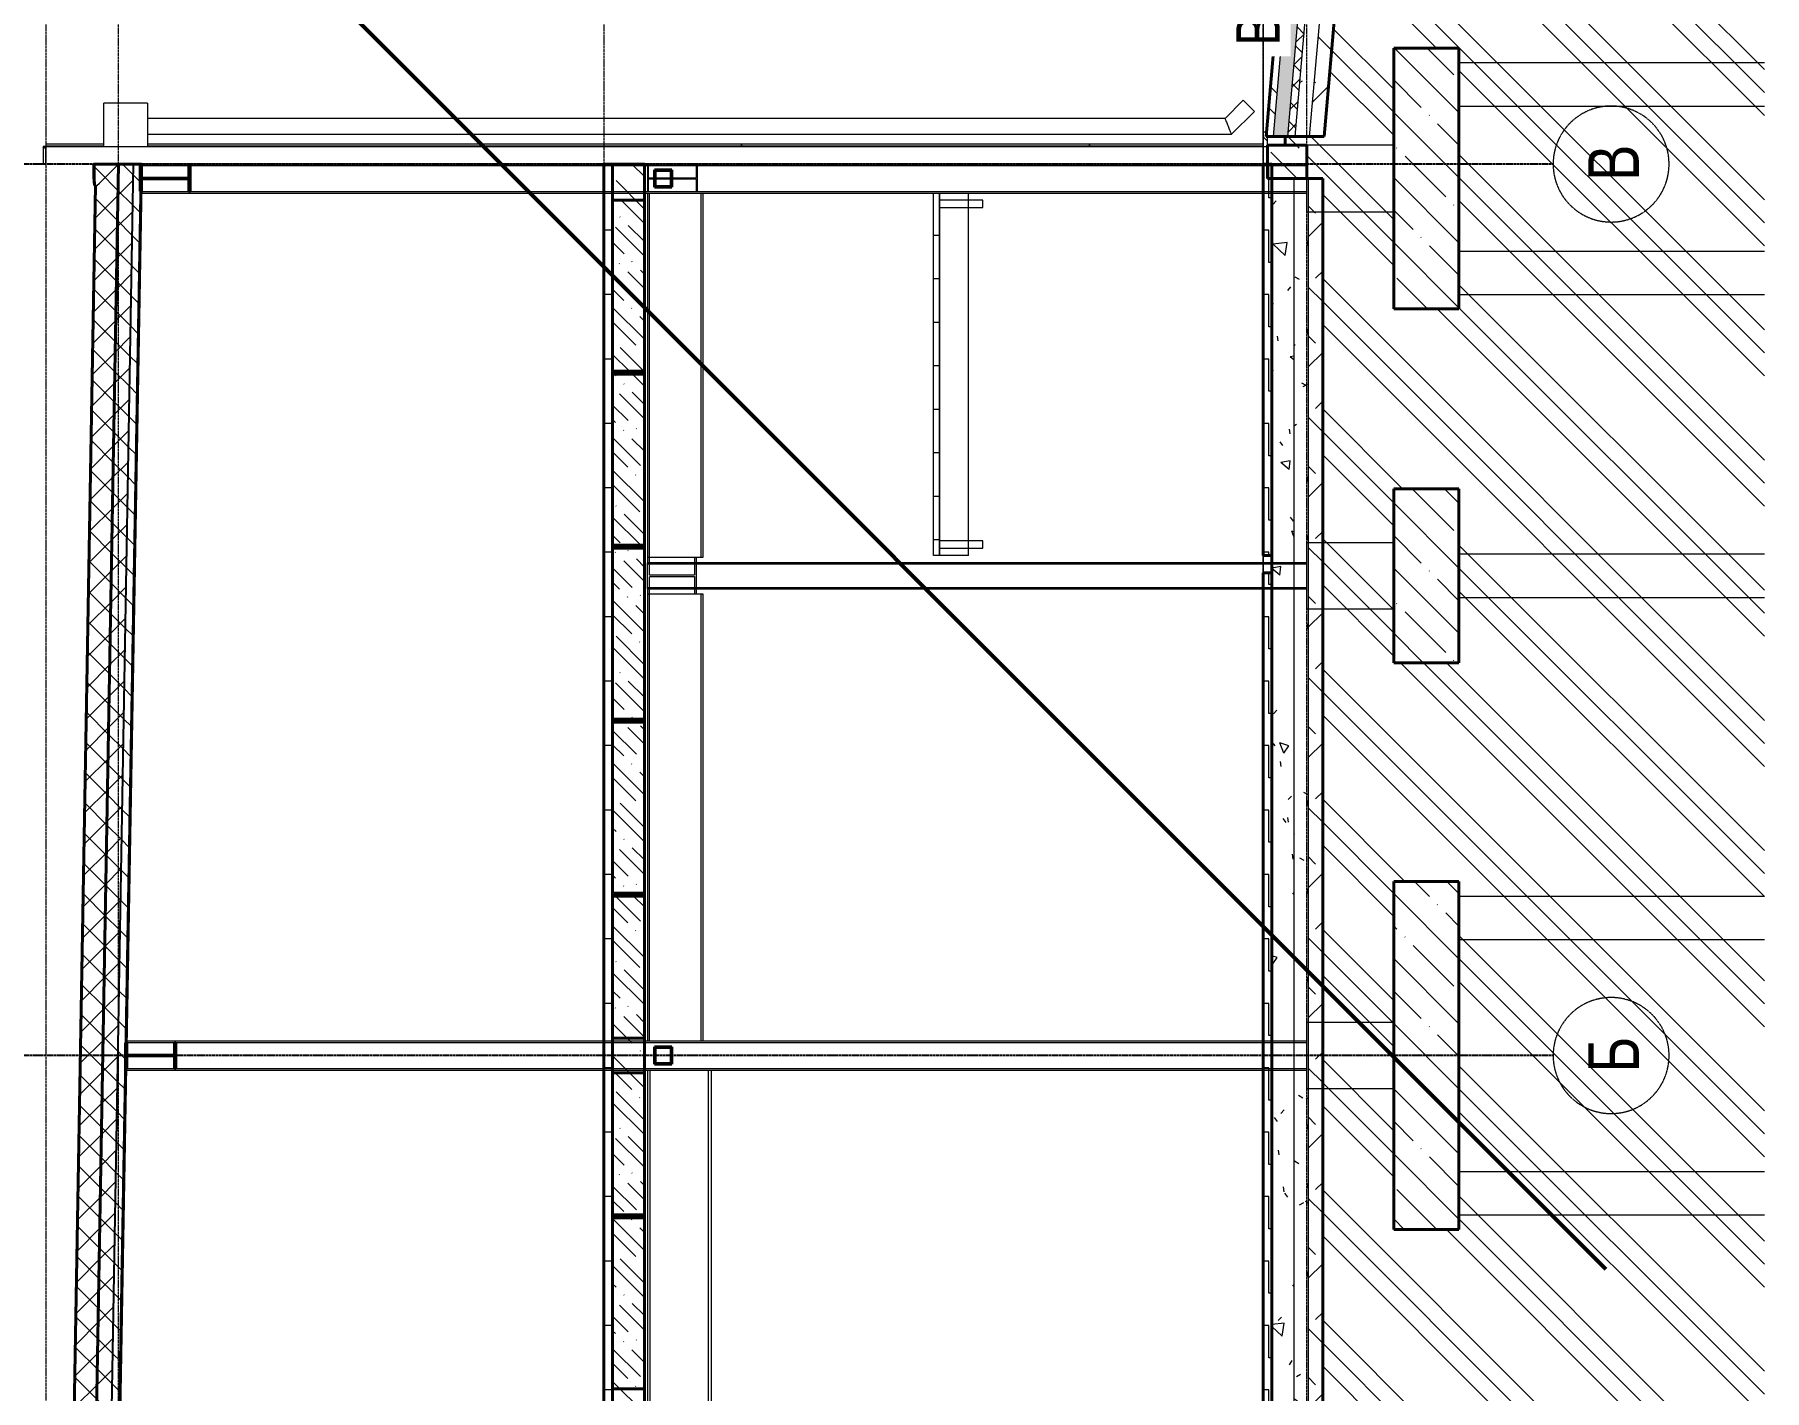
# Model space of a CAD drawing. Header units: millimetres. Extents: x 1117013 to 3394463, y -717780 to -102922.
# Drawn here: x 1300791 to 1312727, y -654935 to -645582 of the extents above; entities that cross this region are included whole.
import ezdxf

# ---------------------------------------------------------------- set-up
doc = ezdxf.new("R2010")
doc.units = ezdxf.units.MM
for name, pattern in [('ADSK_Линия сетки', [21, 12, -3, 3, -3]), ('ADSK_Невидимые', [5, 3, -2]), ('ADSK_Сверху', [4.5, 3, -1.5]), ('CENTERX2', [4, 2.5, -0.5, 0.5, -0.5])]:
    doc.linetypes.add(name, pattern=pattern)
for name, color, linetype, lineweight in [('0003-Основная тонкая 0.13', 9, 'Continuous', 13), ('Каркас', 7, 'Continuous', 18), ('Крыша', 7, 'Continuous', 18), ('Лестницы', 7, 'Continuous', 18), ('Линии', 7, 'ADSK_Сверху', 9), ('Несущие колонны', 7, 'Continuous', 18), ('Обобщенные модели', 7, 'Continuous', 18), ('Оборудование', 7, 'Continuous', 18), ('Перекрытие', 7, 'Continuous', 18), ('СО_20_связи', 7, 'Continuous', 50), ('Стены', 7, 'Continuous', 18), ('Стены разрез', 7, 'Continuous', 40), ('Топография', 7, 'Continuous', 18), ('Уровни', 7, 'Continuous', 9), ('Фундамент', 7, 'Continuous', 18)]:
    doc.layers.add(name, color=color, linetype=linetype, lineweight=lineweight)
doc.layers.add('Оси', color=1, linetype='CENTERX2')
doc.styles.add('Century Gothic_1', font='GOTHIC.TTF', dxfattribs={"width": 0.8, "height": 500})
doc.styles.add('Century Gothic_2', font='GOTHIC.TTF', dxfattribs={"width": 0.8, "height": 350})
pattern_1 = [(135, (1305308.22, -652931.99), (-70.7107, -70.7107), []), (225, (1305308.22, -652931.99), (70.7107, -70.7107), [])]
pattern_2 = [(135, (1305308.22, -652932), (-106.066, -106.066), []), (225, (1305308.22, -652932), (106.066, -106.066), [])]
pattern_3 = [(135, (1305308.22, -652932), (-308.6967, 84.1903), [396.875, -79.375, 3.353, -76.022])]
pattern_4 = [(45, (5843, 3961.34), (84.1903, 308.6967), [396.875, -79.375, 3.353, -76.022])]
pattern_5 = [(140, (1305308.2, -652932), (63.756, 728.737), [76.2, -838.2]), (85, (1305308.2, -652932), (-764.23, -140.97), [60.96, -670.56]), (190.451, (1305313.5, -652871.3), (-700.467, 587.77), [64.76, -712.36]), (136.184, (1305105, -652932), (168.17, 1084.32), [114.3, -1257.3]), (186.636, (1305119, -652841.6), (-989.71, 949.61), [97.14, -1068.54]), (81.184, (1305105, -652932), (-989.7, 949.62), [91.44, -1005.84]), (111, (1305155.8, -652830.4), (409.06, 606.458), [76.2, -838.2]), (56, (1305155.8, -652830.4), (-736.75, 247.21), [60.96, -670.56]), (161.451, (1305189.9, -652779.86), (-327.685, 853.67), [64.76, -712.36]), (127.5, (1305308.22, -652932), (-338.22, 12.355), [33.528, -628.904, 33.528, -647.192, -673.1]), (127.5, (1305308.22, -652932), (-338.22, 12.355), [-1343.152, 33.528, -639.572]), (97.5, (1305308.2, -652932), (-400.722, 267.279), [33.528, -354.584, 33.528, -613.664, -256.54]), (97.5, (1305308.2, -652932), (-400.722, 267.279), [-1035.304, 33.528, -223.012]), (57.5, (1305308.22, -653158.56), (22.915, 542.363), [33.528, -220.472, 33.528, -758.952, -1051.56]), (57.5, (1305308.22, -653158.56), (22.915, 542.363), [-1046.48, 33.528, -1018.032]), (47.5, (1305308.2, -653260.16), (-101.707, 592.517), [33.528, -296.672, 33.528, -492.76, -746.76]), (47.5, (1305308.2, -653260.16), (-101.707, 592.517), [-856.49, 33.53, -713.23])]
pattern_6 = [(90, (1305308.22, -652932), (-203.2, 812.8), [33.528, -576.072, 33.528, -576.072, -3251.2]), (90, (1305308.22, -652932), (-203.2, 812.8), [-1219.2, 33.528, -1185.672, 33.528, -576.072, -1422.4]), (90, (1305308.22, -652932), (-203.2, 812.8), [-3048, 33.528, -372.872, 33.528, -982.472]), (210, (1305206.62, -652627.2), (-602.3054, -582.3764), [33.528, -576.072, 33.528, -3827.272]), (210, (1305206.62, -652627.2), (-602.3054, -582.3764), [-643.128, -576.072, 33.528, -1185.672, -2032]), (210, (1305206.62, -652627.2), (-602.3054, -582.3764), [-2438.4, 33.528, -576.072, 33.528, -1388.872]), (210, (1305206.62, -652627.2), (-602.3054, -582.3764), [-3081.528, -372.872, 33.528, -982.472]), (330, (1304800.22, -652525.6), (805.5054, -230.4236), [33.528, -576.072, 33.528, -3827.272]), (330, (1304800.22, -652525.6), (805.5054, -230.4236), [-643.128, -576.072, 33.528, -1185.672, -2032]), (330, (1304800.22, -652525.6), (805.5054, -230.4236), [-2438.4, 33.528, -576.072, 33.528, -1388.872]), (330, (1304800.22, -652525.6), (805.5054, -230.4236), [-3081.528, -372.872, 33.528, -982.472])]
pattern_7 = [(135, (1305308.2, -652932), (-898.026, 5e-14), [635, -635]), (135, (1305139.84, -653100.4), (-898.026, 5e-14), [635, -635]), (135, (1304971.46, -653268.75), (-898.026, 5e-14), [635, -635]), (225, (1304859.2, -653268.75), (-1e-13, -898.026), [635, -635]), (225, (1304690.8, -653100.4), (-1e-13, -898.026), [635, -635]), (225, (1304522.44, -652932), (-1e-13, -898.026), [635, -635])]
pattern_8 = [(90, (1305308.22, -652932), (-222.25, 222.25), [222.25, -222.25]), (180, (1305308.22, -652709.74), (-222.25, -222.25), [222.25, -222.25])]
pattern_9 = [(135, (1305308.2, -652932), (-224.506, -224.506), []), (135, (1305308.2, -652707.5), (-224.506, -224.506), [396.875, -79.375, 3.353, -76.022])]

# ---------------------------------------------------------------- blocks, each defined once
blk = doc.blocks.new('ADSK_Балка_Труба_ГОСТ 30245-2003 - 120x120x5-1068415-Разрез 1')
at = {"layer": 'Каркас', "lineweight": 40}
for p, q in [((6090, 4200), (6090, 4080)), ((6210, 4200), (6090, 4200)), ((6095, 4195), (6205, 4195)), ((6095, 4085), (6095, 4195)), ((6205, 4195), (6205, 4085)), ((6210, 4080), (6210, 4200)), ((6090, 4080), (6210, 4080)), ((6205, 4085), (6095, 4085))]:
    blk.add_line(p, q, dxfattribs=at)
blk = doc.blocks.new('SK_ПлитаПерекрытия_Пустотная - ПК 68-10-8-778403-Разрез 1')
at = {"layer": 'Каркас', "lineweight": 9}
h = blk.add_hatch(dxfattribs=at)
h.set_pattern_fill('FP_3', color=256, style=0, pattern_type=2)
h.set_pattern_definition(pattern_4)
h.paths.add_polyline_path([(6270, 4270), (7250, 4270), (7250, 4490), (6270, 4490)])
at = {"layer": 'Каркас', "lineweight": 40}
for p, q in [((7250, 4490), (6270, 4490)), ((6270, 4490), (6270, 4270)), ((7250, 4270), (7250, 4490)), ((6270, 4270), (7250, 4270))]:
    blk.add_line(p, q, dxfattribs=at)
blk = doc.blocks.new('SK_ПлитаПерекрытия_Пустотная - ПК 68-10-8-778110-Разрез 1')
at = {"layer": 'Каркас', "lineweight": 9}
h = blk.add_hatch(dxfattribs=at)
h.set_pattern_fill('FP_3', color=256, style=0, pattern_type=2)
h.set_pattern_definition(pattern_4)
h.paths.add_polyline_path([(5842, 4270), (6030, 4270), (6030, 4490), (5050, 4490), (5050, 4270)])
at = {"layer": 'Каркас', "lineweight": 40}
for p, q in [((5050, 4490), (5050, 4270)), ((6030, 4490), (5050, 4490)), ((6030, 4270), (6030, 4490)), ((5050, 4270), (6030, 4270))]:
    blk.add_line(p, q, dxfattribs=at)
blk = doc.blocks.new('SK_ПлитаПерекрытия_Пустотная - ПК 68-12-8-778387-Разрез 1')
at = {"layer": 'Каркас', "lineweight": 9}
h = blk.add_hatch(dxfattribs=at)
h.set_pattern_fill('FP_3', color=256, style=0, pattern_type=2)
h.set_pattern_definition(pattern_4)
h.paths.add_polyline_path([(10870, 4270), (12050, 4270), (12050, 4490), (10870, 4490)])
at = {"layer": 'Каркас', "lineweight": 40}
for p, q in [((12050, 4490), (10870, 4490)), ((10870, 4490), (10870, 4270)), ((12050, 4270), (12050, 4490)), ((10870, 4270), (12050, 4270))]:
    blk.add_line(p, q, dxfattribs=at)
blk = doc.blocks.new('SK_ПлитаПерекрытия_Пустотная - ПК 68-12-8-V1-Разрез 1')
at = {"layer": 'Каркас', "lineweight": 9}
h = blk.add_hatch(dxfattribs=at)
h.set_pattern_fill('FP_3', color=256, style=0, pattern_type=2)
h.set_pattern_definition(pattern_4)
h.paths.add_polyline_path([(10850, 4270), (10850, 4490), (9670, 4490), (9670, 4270)])
at = {"layer": 'Каркас', "lineweight": 40}
for p, q in [((10850, 4490), (9670, 4490)), ((9670, 4490), (9670, 4270)), ((10850, 4270), (10850, 4490)), ((9670, 4270), (10850, 4270))]:
    blk.add_line(p, q, dxfattribs=at)
blk = doc.blocks.new('SK_ПлитаПерекрытия_Пустотная - ПК 68-12-8-V2-Разрез 1')
at = {"layer": 'Каркас', "lineweight": 9}
h = blk.add_hatch(dxfattribs=at)
h.set_pattern_fill('FP_3', color=256, style=0, pattern_type=2)
h.set_pattern_definition(pattern_4)
h.paths.add_polyline_path([(8604, 4270), (9650, 4270), (9650, 4490), (8470, 4490), (8470, 4270)])
at = {"layer": 'Каркас', "lineweight": 40}
for p, q in [((9650, 4490), (8470, 4490)), ((8470, 4490), (8470, 4270)), ((9650, 4270), (9650, 4490)), ((8470, 4270), (9650, 4270))]:
    blk.add_line(p, q, dxfattribs=at)
blk = doc.blocks.new('SK_ПлитаПерекрытия_Пустотная - ПК 68-12-8-V3-Разрез 1')
at = {"layer": 'Каркас', "lineweight": 9}
h = blk.add_hatch(dxfattribs=at)
h.set_pattern_fill('FP_3', color=256, style=0, pattern_type=2)
h.set_pattern_definition(pattern_4)
h.paths.add_polyline_path([(7270, 4270), (8450, 4270), (8450, 4490), (7270, 4490)])
at = {"layer": 'Каркас', "lineweight": 40}
for p, q in [((8450, 4490), (7270, 4490)), ((7270, 4490), (7270, 4270)), ((8450, 4270), (8450, 4490)), ((7270, 4270), (8450, 4270))]:
    blk.add_line(p, q, dxfattribs=at)
blk = doc.blocks.new('SK_ПлитаПерекрытия_Пустотная - ПК 68-12-8-V6-Разрез 1')
at = {"layer": 'Каркас', "lineweight": 9}
h = blk.add_hatch(dxfattribs=at)
h.set_pattern_fill('FP_3', color=256, style=0, pattern_type=2)
h.set_pattern_definition(pattern_4)
h.paths.add_polyline_path([(3850, 4270), (5030, 4270), (5030, 4490), (3850, 4490)])
at = {"layer": 'Каркас', "lineweight": 40}
for p, q in [((3850, 4490), (3850, 4270)), ((5030, 4490), (3850, 4490)), ((5030, 4270), (5030, 4490)), ((3850, 4270), (5030, 4270))]:
    blk.add_line(p, q, dxfattribs=at)
blk = doc.blocks.new('___Двутавр типа Ш _СТО АСЧМ 20-93__ Балка - 45Ш1-1215735-Разрез 1')
at = {"layer": 'Каркас'}
for p, q in [((200, 4232), (200, 4250)), ((6050, 4250), (200, 4250)), ((6050, 4232), (200, 4232)), ((6050, 4250), (6050, 4232)), ((200, 3810), (200, 3828)), ((200, 3828), (6050, 3828)), ((6050, 3828), (6050, 3810)), ((6050, 3810), (200, 3810))]:
    blk.add_line(p, q, dxfattribs=at)
blk = doc.blocks.new('___Двутавр типа Ш _СТО АСЧМ 20-93__ Балка - 40Ш1-1215779-Разрез 1')
at = {"layer": 'Каркас'}
for p, q in [((9585, 4237.5), (9585, 4250)), ((12100, 4250), (9585, 4250)), ((9585, 3879.5), (9585, 4237.5)), ((12100, 4237.5), (9585, 4237.5)), ((12100, 4250), (12100, 4237.5)), ((9585, 3867), (9585, 3879.5)), ((9585, 3879.5), (12100, 3879.5)), ((12100, 3867), (9585, 3867)), ((12100, 3879.5), (12100, 3867))]:
    blk.add_line(p, q, dxfattribs=at)
blk = doc.blocks.new('___Двутавр типа Ш _СТО АСЧМ 20-93__ Балка - 40Ш1-1215736-Разрез 1')
at = {"layer": 'Каркас'}
for p, q in [((6250, 4237.5), (6250, 4250)), ((9335, 4250), (6250, 4250)), ((9335, 4237.5), (6250, 4237.5)), ((9335, 4250), (9335, 4237.5)), ((9335, 4237.5), (9335, 3879.5)), ((6250, 3867), (6250, 3879.5)), ((6250, 3879.5), (9335, 3879.5)), ((9335, 3867), (6250, 3867)), ((9335, 3879.5), (9335, 3867))]:
    blk.add_line(p, q, dxfattribs=at)
blk = doc.blocks.new('ADSK_Балка_Труба_ГОСТ 30245-2003 - 120x120x5-1205379-Разрез 1')
at = {"layer": 'Каркас', "lineweight": 40}
for p, q in [((12140, 4200), (12140, 4080)), ((12260, 4200), (12140, 4200)), ((12145, 4195), (12255, 4195)), ((12145, 4085), (12145, 4195)), ((12255, 4195), (12255, 4085)), ((12260, 4080), (12260, 4200)), ((12140, 4080), (12260, 4080)), ((12255, 4085), (12145, 4085))]:
    blk.add_line(p, q, dxfattribs=at)
blk = doc.blocks.new('ФЭ-1 - 7005-1218484-Разрез 1')
at = {"layer": 'Обобщенные модели', "lineweight": 9}
for p, q in [((12425, 1200), (12422, 1200)), ((12422, 1200), (12422, 0)), ((12440, 1200), (12425, 1200)), ((12425, 1200), (12425, 0)), ((12440, 1200), (12440, 0))]:
    blk.add_line(p, q, dxfattribs=at)
blk = doc.blocks.new('ФЭ-1 - 9006-1092147-Разрез 1')
at = {"layer": 'Обобщенные модели', "lineweight": 9}
for p, q in [((12425, 3600), (12422, 3600)), ((12422, 3600), (12422, 1200)), ((12440, 3600), (12425, 3600)), ((12425, 3600), (12425, 1200)), ((12440, 3600), (12440, 1200)), ((12422, 1200), (12425, 1200)), ((12425, 1200), (12440, 1200))]:
    blk.add_line(p, q, dxfattribs=at)
blk = doc.blocks.new('ФЭ-1 - 9003-1218492-Разрез 1')
at = {"layer": 'Обобщенные модели', "lineweight": 9}
for p, q in [((12425, 8400), (12422, 8400)), ((12422, 8400), (12422, 8000)), ((12440, 8400), (12425, 8400)), ((12425, 8400), (12425, 8000)), ((12440, 8400), (12440, 8000)), ((12422, 7700), (12422, 3600)), ((12425, 7700), (12425, 3600)), ((12440, 7700), (12440, 3600)), ((12422, 3600), (12425, 3600)), ((12425, 3600), (12440, 3600))]:
    blk.add_line(p, q, dxfattribs=at)
blk = doc.blocks.new('Водосток _крыша_ - Ø110 _металл__Бак-1213610-Разрез 1')
at = {"layer": 'Оборудование'}
for p, q in [((12420, 8000), (12720, 8000)), ((12420, 8000), (12420, 7700)), ((12720, 7700), (12720, 8000)), ((12720, 7700), (12420, 7700)), ((12505, 7700), (12505, 219)), ((12615, 264), (12615, 7700)), ((12740, 139), (12615, 264)), ((12505, 219), (12663, 61)), ((12740, 139), (12701, 100)), ((12701, 100), (12663, 61))]:
    blk.add_line(p, q, dxfattribs=at)
for points, knots in [([(12505, 219), (12505, 219), (12506, 219), (12512, 221), (12519, 225), (12526, 228), (12534, 231), (12546, 235), (12555, 239), (12560, 241)], [0.5, 0.5, 0.5, 0.5, 0.5833333, 0.6666667, 0.75, 0.7916667, 0.8333333, 0.9166667, 1, 1, 1, 1]), ([(12560, 241), (12565, 243), (12574, 247), (12586, 252), (12594, 255), (12601, 258), (12608, 261), (12614, 264), (12615, 264), (12615, 264)], [0, 0, 0, 0, 0.0833333, 0.1666667, 0.2083333, 0.25, 0.3333333, 0.4166667, 0.5, 0.5, 0.5, 0.5])]:
    blk.add_open_spline(points, degree=3, knots=knots, dxfattribs=at)
blk = doc.blocks.new('___Двутавр типа Б _СТО АСЧМ 20-93__ Балка - 35Б1-1215738-Разрез 1')
at = {"layer": 'Каркас', "lineweight": 40}
for p, q in [((6237, 7850), (6063, 7850)), ((6063, 7850), (6063, 7841)), ((6063, 7841), (6147, 7841)), ((6147, 7841), (6147, 7513)), ((6153, 7513), (6153, 7841)), ((6153, 7841), (6237, 7841)), ((6237, 7841), (6237, 7850)), ((6147, 7513), (6063, 7513)), ((6063, 7513), (6063, 7504)), ((6063, 7504), (6237, 7504)), ((6237, 7513), (6153, 7513)), ((6237, 7504), (6237, 7513))]:
    blk.add_line(p, q, dxfattribs=at)
blk = doc.blocks.new('___Двутавр типа Б _СТО АСЧМ 20-93__ Балка - 35Б1-1215781-Разрез 1')
at = {"layer": 'Каркас', "lineweight": 40}
for p, q in [((12287, 7750), (12113, 7750)), ((12113, 7750), (12113, 7741)), ((12113, 7741), (12197, 7741)), ((12197, 7741), (12197, 7413)), ((12203, 7413), (12203, 7741)), ((12203, 7741), (12287, 7741)), ((12287, 7741), (12287, 7750)), ((12197, 7413), (12113, 7413)), ((12113, 7413), (12113, 7404)), ((12113, 7404), (12287, 7404)), ((12287, 7413), (12203, 7413)), ((12287, 7404), (12287, 7413))]:
    blk.add_line(p, q, dxfattribs=at)
blk = doc.blocks.new('ADSK_КолоннаНесущая_Труба_ГОСТ 30245-2003 - 200x200x10-1215729-Разрез 1')
at = {"layer": 'Несущие колонны', "linetype": 'ADSK_Невидимые'}
for p, q in [((6050, 7850), (6063, 7850)), ((6050, 7850), (6050, 7849)), ((6060, 7850), (6060, 7849)), ((6237, 7850), (6250, 7850)), ((6240, 7850), (6240, 7846)), ((6250, 7846), (6250, 7850)), ((6050, 4550), (6050, 4270)), ((6060, 4550), (6060, 4270)), ((6240, 4550), (6240, 4270)), ((6250, 4270), (6250, 4550)), ((6050, 0), (6050, -300)), ((6060, 0), (6060, -300)), ((6240, 0), (6240, -300)), ((6250, -300), (6250, 0))]:
    blk.add_line(p, q, dxfattribs=at)
at = {"layer": 'Несущие колонны'}
for p, q in [((6050, 7849), (6050, 4550)), ((6060, 7849), (6060, 4550)), ((6240, 7846), (6240, 4550)), ((6250, 4550), (6250, 7846)), ((6050, 4270), (6050, 4250)), ((6050, 4232), (6050, 3828)), ((6060, 4270), (6060, 0)), ((6240, 4270), (6240, 0)), ((6250, 4250), (6250, 4270)), ((6250, 3880), (6250, 4238)), ((6250, 0), (6250, 3867)), ((6050, 3810), (6050, 0))]:
    blk.add_line(p, q, dxfattribs=at)
blk = doc.blocks.new('ADSK_КолоннаНесущая_Труба_ГОСТ 30245-2003 - 200x200x10-1215773-Разрез 1')
at = {"layer": 'Несущие колонны', "linetype": 'ADSK_Невидимые'}
for p, q in [((12100, 7750), (12113, 7750)), ((12100, 7750), (12100, 7744)), ((12110, 7750), (12110, 7743)), ((12287, 7750), (12300, 7750)), ((12290, 7750), (12290, 7740)), ((12100, 4550), (12100, 4270)), ((12110, 4550), (12110, 4270)), ((12290, 4550), (12290, 4270)), ((12100, 0), (12100, -300)), ((12110, 0), (12110, -300)), ((12290, 0), (12290, -300)), ((12300, -300), (12300, -60))]:
    blk.add_line(p, q, dxfattribs=at)
at = {"layer": 'Несущие колонны'}
for p, q in [((12100, 7743), (12100, 4550)), ((12110, 7743), (12110, 4550)), ((12290, 7740), (12290, 4550)), ((12300, 4550), (12300, 7740)), ((12100, 4270), (12100, 4250)), ((12100, 4238), (12100, 3880)), ((12110, 4270), (12110, 0)), ((12290, 4270), (12290, 0)), ((12300, 0), (12300, 4270)), ((12100, 3867), (12100, 0))]:
    blk.add_line(p, q, dxfattribs=at)
blk = doc.blocks.new('ADSK_КолоннаНесущая_Труба_ГОСТ 30245-2003 - 180x180x8-1060418-Разрез 1')
at = {"layer": 'Несущие колонны'}
for p, q in [((9370, 4250), (9550, 4250)), ((9370, 4250), (9370, 0)), ((9378, 4250), (9378, 0)), ((9542, 4250), (9542, -60)), ((9550, -60), (9550, 4250))]:
    blk.add_line(p, q, dxfattribs=at)
at = {"layer": 'Несущие колонны', "linetype": 'ADSK_Невидимые'}
for p, q in [((9370, 0), (9370, -300)), ((9378, 0), (9378, -300)), ((9542, -60), (9542, -300)), ((9550, -300), (9550, -60))]:
    blk.add_line(p, q, dxfattribs=at)
blk = doc.blocks.new('___Двутавр типа Ш _СТО АСЧМ 20-93__ Балка - 35Ш2-1207633-Разрез 1')
at = {"layer": 'Каркас'}
for p, q in [((9370, 4250), (9335, 4250)), ((9335, 4236), (9370, 4236)), ((9585, 4250), (9550, 4250)), ((9550, 4236), (9585, 4236)), ((9370, 3924), (9335, 3924)), ((9335, 3910), (9370, 3910)), ((9585, 3924), (9550, 3924)), ((9550, 3910), (9585, 3910))]:
    blk.add_line(p, q, dxfattribs=at)
at = {"layer": 'Каркас', "linetype": 'ADSK_Невидимые'}
for p, q in [((9370, 4236), (9455, 4236)), ((9455, 4236), (9455, 3924)), ((9464, 3924), (9464, 4236)), ((9464, 4236), (9550, 4236)), ((9455, 3924), (9370, 3924)), ((9370, 3910), (9550, 3910)), ((9550, 3924), (9464, 3924))]:
    blk.add_line(p, q, dxfattribs=at)
blk = doc.blocks.new('___Двутавр типа Б _СТО АСЧМ 20-93__ Балка - 35Б1-1215780-Разрез 1')
at = {"layer": 'Каркас', "linetype": 'ADSK_Невидимые'}
for p, q in [((12287, 4250), (12113, 4250)), ((12113, 4250), (12113, 4241)), ((12113, 4241), (12197, 4241)), ((12197, 4241), (12197, 3913)), ((12203, 3913), (12203, 4241)), ((12203, 4241), (12287, 4241)), ((12287, 4241), (12287, 4250)), ((12197, 3913), (12113, 3913)), ((12113, 3913), (12113, 3904)), ((12113, 3904), (12287, 3904)), ((12287, 3913), (12203, 3913)), ((12287, 3904), (12287, 3913))]:
    blk.add_line(p, q, dxfattribs=at)
blk = doc.blocks.new('Ось сетки - Круг_Ø8 мм-6577-Разрез 1')
at = {"layer": 'Оси', "lineweight": 20}
for start, end in [(360, 180), (180, 360)]:
    blk.add_arc((0, -2400), 400, start, end, dxfattribs=at)

msp = doc.modelspace()

# ---------------------------------------------------------------- hatches: boundary and pattern name
at = {"layer": 'Крыша', "lineweight": 9}
h = msp.add_hatch(dxfattribs=at)
h.set_pattern_fill('FP_2', color=256, angle=90, style=0, pattern_type=2)
h.set_pattern_definition(pattern_2)
h.paths.add_polyline_path([(1301369.5528, -646474.9868), (1301239.5292, -646474.9868), (1301239.5292, -646623.8142), (1301216.9322, -646623.8142), (1301004.8327, -658774.9868), (1301154.8555, -658774.9868), (1301365.2763, -646719.9889)])
h = msp.add_hatch(dxfattribs=at)
h.set_pattern_fill('FP_1', color=256, angle=90, style=0, pattern_type=2)
h.set_pattern_definition(pattern_1)
h.paths.add_polyline_path([(1301209.539, -646623.8142), (1301206.0418, -646567.8577), (1301206.1097, -646474.9868), (1301201.1095, -646474.9868), (1301201.0415, -646568.0114), (1301204.5292, -646623.8142)])
h = msp.add_hatch(dxfattribs=at)
h.set_pattern_fill('FP_2', color=256, angle=90, style=0, pattern_type=2)
h.set_pattern_definition(pattern_2)
h.paths.add_polyline_path([(1301239.5292, -646623.8142), (1301239.5292, -646474.9868), (1301206.1097, -646474.9868), (1301206.0418, -646567.8577), (1301209.539, -646623.8142), (1301216.9322, -646623.8142)])
h = msp.add_hatch(dxfattribs=at)
h.set_pattern_fill('FP_1', color=256, angle=90, style=0, pattern_type=2)
h.set_pattern_definition(pattern_1)
h.paths.add_polyline_path([(1301216.9322, -646623.8142), (1301211.9314, -646623.8142), (1300999.8319, -658774.9868), (1301004.8327, -658774.9868), (1301215.2534, -646719.9889)])
at = {"layer": 'Лестницы', "lineweight": 9}
h = msp.add_hatch(dxfattribs=at)
h.set_pattern_fill('FP_4', color=256, angle=90, style=0, pattern_type=2)
h.set_pattern_definition([(90, (1306994.55, -646665.4), (-300, 2e-14), []), (180, (1306994.55, -646665.4), (-4e-14, -300), [])])
h.paths.add_polyline_path([(1307034.5528, -646674.9868), (1306994.5528, -646674.9868), (1306994.5528, -649174.9868), (1307034.5528, -649174.9868), (1307034.5528, -646719.9889)])
at = {"layer": 'Перекрытие', "lineweight": 9}
h = msp.add_hatch(dxfattribs=at)
h.set_pattern_fill('FP_6', color=256, angle=90, style=0, pattern_type=2)
h.set_pattern_definition([(135, (1305308.2, -652932), (-235.732, -235.732), []), (135, (1305308.2, -652774.84), (-235.732, -235.732), [])])
h.paths.add_polyline_path([(1309469.5528, -644784.9868), (1309419.5528, -644784.9868), (1309289.5528, -646284.9868), (1309339.5528, -646284.9868), (1309361.677, -646029.7073)])
h.paths.add_polyline_path([(1309469.5528, -660464.9868), (1309339.5528, -658964.9868), (1309289.5528, -658964.9868), (1309419.5528, -660464.9868)])
h = msp.add_hatch(dxfattribs=at)
h.set_pattern_fill('FP_7', color=256, angle=90, style=0, pattern_type=2)
h.set_pattern_definition(pattern_5)
h.paths.add_polyline_path([(1309569.5528, -660464.9868), (1309439.5528, -658964.9868), (1309339.5528, -658964.9868), (1309469.5528, -660464.9868)])
h.paths.add_polyline_path([(1309569.5528, -644784.9868), (1309469.5528, -644784.9868), (1309339.5528, -646284.9868), (1309439.5528, -646284.9868), (1309461.677, -646029.7073)])
h = msp.add_hatch(dxfattribs=at)
h.set_pattern_fill('FP_1', color=256, angle=90, style=0, pattern_type=2)
h.set_pattern_definition(pattern_1)
h.paths.add_polyline_path([(1309619.5528, -644784.9868), (1309569.5528, -644784.9868), (1309439.5528, -646284.9868), (1309489.5528, -646284.9868), (1309511.677, -646029.7073)])
h.paths.add_polyline_path([(1309619.5528, -660464.9868), (1309489.5528, -658964.9868), (1309439.5528, -658964.9868), (1309569.5528, -660464.9868)])
h = msp.add_hatch(dxfattribs=at)
h.set_pattern_fill('FP_8', color=256, angle=90, style=0, pattern_type=2)
h.set_pattern_definition(pattern_6)
h.paths.add_polyline_path([(1309719.5528, -644784.9868), (1309619.5528, -644784.9868), (1309489.5528, -646284.9868), (1309589.5528, -646284.9868), (1309611.677, -646029.7073)])
h.paths.add_polyline_path([(1309719.5528, -660464.9868), (1309589.5528, -658964.9868), (1309489.5528, -658964.9868), (1309619.5528, -660464.9868)])
h = msp.add_hatch(dxfattribs=at)
h.set_pattern_fill('FP_9', color=256, angle=90, style=0, pattern_type=2)
h.set_pattern_definition(pattern_7)
h.paths.add_polyline_path([(1309819.5528, -644784.9868), (1309719.5528, -644784.9868), (1309589.5528, -646284.9868), (1309689.5528, -646284.9868), (1309711.677, -646029.7073)])
h.paths.add_polyline_path([(1309819.5528, -660464.9868), (1309689.5528, -658964.9868), (1309589.5528, -658964.9868), (1309719.5528, -660464.9868)])
h = msp.add_hatch(dxfattribs=at)
h.set_pattern_fill('FP_2', color=256, angle=90, style=0, pattern_type=2)
h.set_pattern_definition(pattern_2)
h.paths.add_polyline_path([(1301469.568, -646474.9868), (1301369.5528, -646474.9868), (1301154.8555, -658774.9868), (1301254.8707, -658774.9868), (1301465.2915, -646719.9889)])
h = msp.add_hatch(dxfattribs=at)
h.set_pattern_fill('FP_13', color=256, angle=90, style=0, pattern_type=2)
h.set_pattern_definition([(135, (1305308.22, -652932), (-106.066, -106.066), [])])
h.paths.add_polyline_path([(1301529.5772, -646474.9868), (1301469.568, -646474.9868), (1301254.8707, -658774.9868), (1301314.8799, -658774.9868), (1301525.3006, -646719.9889)])
h = msp.add_hatch(dxfattribs=at)
h.set_pattern_fill('FP_10', color=256, angle=90, style=0, pattern_type=2)
h.set_pattern_definition(pattern_8)
h.paths.add_polyline_path([(1304779.5528, -646719.9889), (1304779.5528, -646474.9868), (1304719.5528, -646474.9868), (1304719.5528, -658774.9868), (1304779.5528, -658774.9868), (1304779.5528, -647410.2704)])
h = msp.add_hatch(dxfattribs=at)
h.set_pattern_fill('FP_3', color=256, angle=90, style=0, pattern_type=2)
h.set_pattern_definition(pattern_3)
h.paths.add_polyline_path([(1304999.5528, -650171.3966), (1304999.5528, -646474.9868), (1304779.5528, -646474.9868), (1304779.5528, -658774.9868), (1304999.5528, -658774.9868), (1304999.5528, -652932.5228)])
h = msp.add_hatch(dxfattribs=at)
h.set_pattern_fill('FP_10', color=256, angle=90, style=0, pattern_type=2)
h.set_pattern_definition(pattern_8)
h.paths.add_polyline_path([(1309329.5528, -649174.9868), (1309329.5528, -646474.9868), (1309269.5528, -646474.9868), (1309269.5528, -649174.9868)])
h = msp.add_hatch(dxfattribs=at)
h.set_pattern_fill('FP_7', color=256, angle=90, style=0, pattern_type=2)
h.set_pattern_definition(pattern_5)
h.paths.add_polyline_path([(1309479.5528, -646719.9889), (1309479.5528, -646574.9868), (1309329.5528, -646574.9868), (1309329.5528, -658674.9868), (1309479.5528, -658674.9868), (1309479.5528, -647410.2704)])
h = msp.add_hatch(dxfattribs=at)
h.set_pattern_fill('FP_8', color=256, angle=90, style=0, pattern_type=2)
h.set_pattern_definition(pattern_6)
h.paths.add_polyline_path([(1309579.5528, -652932.5228), (1309579.5528, -646574.9868), (1309479.5528, -646574.9868), (1309479.5528, -658674.9868), (1309579.5528, -658674.9868), (1309579.5528, -658454.7753)])
h = msp.add_hatch(dxfattribs=at)
h.set_pattern_fill('FP_9', color=256, angle=90, style=0, pattern_type=2)
h.set_pattern_definition(pattern_7)
h.paths.add_polyline_path([(1309679.5528, -646719.9889), (1309679.5528, -646574.9868), (1309579.5528, -646574.9868), (1309579.5528, -658674.9868), (1309679.5528, -658674.9868), (1309679.5528, -647410.2704)])
h = msp.add_hatch(dxfattribs=at)
h.set_pattern_fill('FP_10', color=256, angle=90, style=0, pattern_type=2)
h.set_pattern_definition(pattern_8)
h.paths.add_polyline_path([(1309329.5528, -652932.5228), (1309329.5528, -649294.9868), (1309269.5528, -649294.9868), (1309269.5528, -658774.9868), (1309329.5528, -658774.9868), (1309329.5528, -658454.7753)])
at = {"layer": 'Стены', "lineweight": 9}
h = msp.add_hatch(dxfattribs=at)
h.set_pattern_fill('FP_2', color=256, angle=90, style=0, pattern_type=2)
h.set_pattern_definition(pattern_2)
h.paths.add_polyline_path([(1309299.5528, -646354.9868), (1309299.5528, -646254.9868), (1309269.5528, -646254.9868), (1309269.5528, -646354.9868)])
h = msp.add_hatch(dxfattribs=at)
h.set_pattern_fill('FP_2', color=256, angle=90, style=0, pattern_type=2)
h.set_pattern_definition(pattern_2)
h.paths.add_polyline_path([(1300869.5528, -646354.9868), (1300849.5528, -646354.9868), (1300849.5528, -646474.9868), (1300869.5528, -646474.9868)])
h.paths.add_polyline_path([(1300869.5528, -658774.9868), (1300849.5528, -658774.9868), (1300849.5528, -658894.9868), (1300869.5528, -658894.9868)])
at = {"layer": 'Стены разрез', "lineweight": 9}
h = msp.add_hatch(dxfattribs=at)
h.set_pattern_fill('FP_3', color=256, angle=90, style=0, pattern_type=2)
h.set_pattern_definition(pattern_3)
h.paths.add_polyline_path([(1309569.5528, -646574.9868), (1309569.5528, -646344.9868), (1309299.5528, -646344.9868), (1309299.5528, -646574.9868), (1309481.4008, -646574.9868)])
at = {"layer": 'Топография', "lineweight": 9}
h = msp.add_hatch(dxfattribs=at)
h.set_pattern_fill('FP_11', color=256, angle=90, style=0, pattern_type=2)
h.set_pattern_definition([(135, (1305308.2, -652932), (-449.013, -449.013), []), (135, (1305308.2, -652773.24), (-898.026, 5e-14), []), (135, (1305308.2, -653090.74), (-898.026, 5e-14), [])])
h.paths.add_polyline_path([(1312727.3477, -658454.7753), (1312727.3477, -641888.018), (1309419.5528, -641888.018), (1309419.5528, -644784.9868), (1309819.5528, -644784.9868), (1309689.5528, -646284.9868), (1309419.5528, -646284.9868), (1309419.5528, -646344.9868), (1309569.5528, -646344.9868), (1309569.5528, -646574.9868), (1309679.5528, -646574.9868), (1309679.5528, -658674.9868), (1309569.5528, -658674.9868), (1309569.5528, -658904.9868), (1309419.5528, -658904.9868), (1309419.5528, -658964.9868), (1309689.5528, -658964.9868), (1309819.5528, -660464.9868), (1309419.5528, -660464.9868), (1309419.5528, -663977.0278), (1312727.3477, -663977.0278), (1312727.3477, -661215.9015)])
h.paths.add_polyline_path([(1310619.5528, -652932.5228), (1310619.5528, -653824.9868), (1310169.5528, -653824.9868), (1310169.5528, -651424.9868), (1310619.5528, -651424.9868), (1310619.5528, -652198.436)])
h.paths.add_polyline_path([(1310619.5528, -646029.7073), (1310619.5528, -647474.9868), (1310169.5528, -647474.9868), (1310169.5528, -645674.9868), (1310619.5528, -645674.9868)])
h.paths.add_polyline_path([(1310619.5528, -649914.9868), (1310169.5528, -649914.9868), (1310169.5528, -648714.9868), (1310619.5528, -648714.9868)])
h.paths.add_polyline_path([(1310619.5528, -658454.7753), (1310619.5528, -659574.9868), (1310169.5528, -659574.9868), (1310169.5528, -657774.9868), (1310619.5528, -657774.9868)])
at = {"layer": 'Фундамент', "lineweight": 9}
h = msp.add_hatch(dxfattribs=at)
h.set_pattern_fill('FP_12', color=256, angle=90, style=0, pattern_type=2)
h.set_pattern_definition(pattern_9)
h.paths.add_polyline_path([(1310619.5528, -647474.9868), (1310619.5528, -645674.9868), (1310169.5528, -645674.9868), (1310169.5528, -647474.9868)])
h = msp.add_hatch(dxfattribs=at)
h.set_pattern_fill('FP_12', color=256, angle=90, style=0, pattern_type=2)
h.set_pattern_definition(pattern_9)
h.paths.add_polyline_path([(1310619.5528, -648714.9868), (1310169.5528, -648714.9868), (1310169.5528, -649914.9868), (1310619.5528, -649914.9868)])
h = msp.add_hatch(dxfattribs=at)
h.set_pattern_fill('FP_12', color=256, angle=90, style=0, pattern_type=2)
h.set_pattern_definition(pattern_9)
h.paths.add_polyline_path([(1310619.5528, -652932.5228), (1310619.5528, -651424.9868), (1310169.5528, -651424.9868), (1310169.5528, -653824.9868), (1310619.5528, -653824.9868)])

# ---------------------------------------------------------------- linework, layer by layer
at = {"layer": 'Крыша'}
for p, q in [((1301196.4113, -646474.9868), (1301201.1095, -646474.9868)), ((1301201.0415, -646568.0114), (1301196.4725, -646558.8733)), ((1301206.1097, -646474.9868), (1301206.0418, -646567.8577)), ((1301206.0418, -646567.8577), (1301209.539, -646623.8142)), ((1301004.8327, -658774.9868), (1301216.9322, -646623.8142)), ((1301204.5292, -646623.8142), (1301204.5292, -646687.7811)), ((1301216.9322, -646623.8142), (1301211.9314, -646623.8142))]:
    msp.add_line(p, q, dxfattribs=at)
at = {"layer": 'Крыша', "lineweight": 40}
for p, q in [((1301201.1095, -646474.9868), (1301201.0415, -646568.0114)), ((1301201.0415, -646568.0114), (1301204.5292, -646623.8142)), ((1301369.5528, -646474.9868), (1301201.1095, -646474.9868)), ((1301211.9314, -646623.8142), (1300999.8319, -658774.9868)), ((1301204.5292, -646623.8142), (1301211.9314, -646623.8142))]:
    msp.add_line(p, q, dxfattribs=at)
at = {"layer": 'Лестницы'}
for p, q in [((1306994.5528, -649174.9868), (1306994.5528, -646674.9868)), ((1307034.5528, -649174.9868), (1307034.5528, -646674.9868)), ((1307034.5528, -646674.9868), (1307034.5528, -649174.9868)), ((1307234.5528, -649174.9868), (1307234.5528, -646674.9868)), ((1307334.5528, -646724.9868), (1307034.5528, -646724.9868)), ((1307034.5528, -646724.9868), (1307034.5528, -646774.9868)), ((1307034.5528, -646774.9868), (1307334.5528, -646774.9868)), ((1307334.5528, -646774.9868), (1307334.5528, -646724.9868)), ((1307334.5528, -649074.9868), (1307034.5528, -649074.9868)), ((1307034.5528, -649074.9868), (1307034.5528, -649124.9868)), ((1307334.5528, -649124.9868), (1307334.5528, -649074.9868)), ((1307034.5528, -649174.9868), (1306994.5528, -649174.9868)), ((1307034.5528, -649124.9868), (1307334.5528, -649124.9868)), ((1307234.5528, -649174.9868), (1307034.5528, -649174.9868))]:
    msp.add_line(p, q, dxfattribs=at)
at = {"layer": 'Линии', "linetype": 'Continuous', "lineweight": 18}
msp.add_line((1301260.8716, -658774.9868), (1301475.5689, -646474.9868), dxfattribs=at)
at = {"layer": 'Линии'}
msp.add_line((1301308.879, -658774.9868), (1301523.5763, -646474.9868), dxfattribs=at)
at = {"layer": 'Оси', "linetype": 'ADSK_Линия сетки'}
for p, q in [((1311269.5528, -646474.9868), (1295517.4016, -646474.9868)), ((1311269.5528, -652624.9868), (1295517.4016, -652624.9868))]:
    msp.add_line(p, q, dxfattribs=at)
at = {"layer": 'Перекрытие', "lineweight": 40}
for p, q in [((1309419.5528, -644784.9868), (1309289.5528, -646284.9868)), ((1309689.5528, -646284.9868), (1309819.5528, -644784.9868)), ((1309289.5528, -646284.9868), (1309689.5528, -646284.9868)), ((1301369.5528, -646474.9868), (1301154.8555, -658774.9868)), ((1301314.8799, -658774.9868), (1301529.5772, -646474.9868)), ((1301529.5772, -646474.9868), (1301369.5528, -646474.9868)), ((1304999.5528, -646474.9868), (1304719.5528, -646474.9868)), ((1304719.5528, -646474.9868), (1304719.5528, -658774.9868)), ((1304779.5528, -646474.9868), (1304779.5528, -658774.9868)), ((1304999.5528, -658774.9868), (1304999.5528, -646474.9868)), ((1309329.5528, -646474.9868), (1309269.5528, -646474.9868)), ((1309269.5528, -646474.9868), (1309269.5528, -649174.9868)), ((1309329.5528, -658774.9868), (1309329.5528, -646474.9868)), ((1309679.5528, -646574.9868), (1309329.5528, -646574.9868)), ((1309679.5528, -658674.9868), (1309679.5528, -646574.9868)), ((1309269.5528, -649174.9868), (1309329.5528, -649174.9868)), ((1309329.5528, -649294.9868), (1309269.5528, -649294.9868)), ((1309269.5528, -649294.9868), (1309269.5528, -658774.9868))]:
    msp.add_line(p, q, dxfattribs=at)
at = {"layer": 'Перекрытие'}
for p, q in [((1309339.5528, -646284.9868), (1309469.5528, -644784.9868)), ((1309439.5528, -646284.9868), (1309569.5528, -644784.9868)), ((1309489.5528, -646284.9868), (1309619.5528, -644784.9868)), ((1309589.5528, -646284.9868), (1309719.5528, -644784.9868)), ((1301469.568, -646474.9868), (1301254.8707, -658774.9868)), ((1309479.5528, -646574.9868), (1309479.5528, -658674.9868)), ((1309579.5528, -646574.9868), (1309579.5528, -658674.9868))]:
    msp.add_line(p, q, dxfattribs=at)
at = {"layer": 'СО_20_связи'}
msp.add_lwpolyline([(1311632.1215, -654099.4955), (1292001.3357, -634468.7096)], dxfattribs=at)
at = {"layer": 'Стены разрез', "lineweight": 18}
for p, q in [((1309299.5528, -646254.9868), (1309269.5528, -646254.9868)), ((1309269.5528, -646254.9868), (1309269.5528, -646354.9868)), ((1309299.5528, -646344.9868), (1309299.5528, -646254.9868)), ((1300849.5528, -646354.9868), (1300849.5528, -646474.9868)), ((1300869.5528, -646354.9868), (1300849.5528, -646354.9868)), ((1300869.5528, -646474.9868), (1300869.5528, -646354.9868)), ((1309269.5528, -646354.9868), (1309299.5528, -646354.9868)), ((1300849.5528, -646474.9868), (1300869.5528, -646474.9868))]:
    msp.add_line(p, q, dxfattribs=at)
at = {"layer": 'Стены разрез'}
for p, q in [((1309569.5528, -646344.9868), (1309299.5528, -646344.9868)), ((1309299.5528, -646344.9868), (1309299.5528, -646574.9868)), ((1309569.5528, -646574.9868), (1309569.5528, -646344.9868)), ((1309299.5528, -646574.9868), (1309329.5528, -646574.9868))]:
    msp.add_line(p, q, dxfattribs=at)
at = {"layer": 'Топография', "lineweight": 40}
msp.add_line((1309419.5528, -646344.9868), (1309419.5528, -646284.9868), dxfattribs=at)
at = {"layer": 'Топография'}
msp.add_line((1309419.5528, -646284.9868), (1309419.5528, -646344.9868), dxfattribs=at)
at = {"layer": 'Уровни', "linetype": 'ADSK_Линия сетки'}
for p, q in [((1300869.5528, -642474.9868), (1300869.5528, -662774.9868)), ((1301369.5528, -662774.9868), (1301369.5528, -642474.9868)), ((1309569.5528, -662774.9868), (1309569.5528, -642474.9868))]:
    msp.add_line(p, q, dxfattribs=at)
at = {"layer": 'Уровни', "linetype": 'ADSK_Линия сетки', "lineweight": 20}
for p, q in [((1304719.5528, -642474.9868), (1304719.5528, -662774.9868)), ((1309269.5528, -662774.9868), (1309269.5528, -642474.9868))]:
    msp.add_line(p, q, dxfattribs=at)
at = {"layer": 'Фундамент', "lineweight": 40}
for p, q in [((1310169.5528, -645674.9868), (1310169.5528, -647474.9868)), ((1310619.5528, -645674.9868), (1310169.5528, -645674.9868)), ((1310619.5528, -647474.9868), (1310619.5528, -645674.9868)), ((1310169.5528, -647474.9868), (1310619.5528, -647474.9868)), ((1310169.5528, -648714.9868), (1310169.5528, -649914.9868)), ((1310619.5528, -648714.9868), (1310169.5528, -648714.9868)), ((1310619.5528, -649914.9868), (1310619.5528, -648714.9868)), ((1310169.5528, -649914.9868), (1310619.5528, -649914.9868)), ((1310169.5528, -651424.9868), (1310169.5528, -653824.9868)), ((1310619.5528, -651424.9868), (1310169.5528, -651424.9868)), ((1310619.5528, -653824.9868), (1310619.5528, -651424.9868)), ((1310169.5528, -653824.9868), (1310619.5528, -653824.9868))]:
    msp.add_line(p, q, dxfattribs=at)
at = {"layer": 'Фундамент', "linetype": 'ADSK_Невидимые'}
for p, q in [((1310619.5528, -645774.9868), (1312727.3477, -645774.9868)), ((1310619.5528, -646074.9868), (1312727.3477, -646074.9868)), ((1310169.5528, -646344.9868), (1309569.5528, -646344.9868)), ((1309569.5528, -646804.9868), (1309569.5528, -646575.0364)), ((1309569.5528, -646804.9868), (1310169.5528, -646804.9868)), ((1310619.5528, -647074.9868), (1312727.3477, -647074.9868)), ((1310619.5528, -647374.9868), (1312727.3477, -647374.9868)), ((1309569.5528, -649084.9868), (1310169.5528, -649084.9868)), ((1309569.5528, -649544.9868), (1309569.5528, -649084.9868)), ((1310619.5528, -649164.9868), (1312727.3477, -649164.9868)), ((1310169.5528, -649544.9868), (1309569.5528, -649544.9868)), ((1310619.5528, -649464.9868), (1312727.3477, -649464.9868)), ((1310619.5528, -651524.9868), (1312727.3477, -651524.9868)), ((1310619.5528, -651824.9868), (1312727.3477, -651824.9868)), ((1309569.5528, -652394.9868), (1310169.5528, -652394.9868)), ((1309569.5528, -652854.9868), (1309569.5528, -652394.9868)), ((1310169.5528, -652854.9868), (1309569.5528, -652854.9868)), ((1310619.5528, -653424.9868), (1312727.3477, -653424.9868)), ((1310619.5528, -653724.9868), (1312727.3477, -653724.9868))]:
    msp.add_line(p, q, dxfattribs=at)

# ---------------------------------------------------------------- block references
at = {"layer": 'Каркас', "rotation": 90}
for name in ['___Двутавр типа Б _СТО АСЧМ 20-93__ Балка - 35Б1-1215781-Разрез 1', 'ADSK_Балка_Труба_ГОСТ 30245-2003 - 120x120x5-1205379-Разрез 1', '___Двутавр типа Ш _СТО АСЧМ 20-93__ Балка - 40Ш1-1215779-Разрез 1', 'SK_ПлитаПерекрытия_Пустотная - ПК 68-12-8-778387-Разрез 1', 'SK_ПлитаПерекрытия_Пустотная - ПК 68-12-8-V1-Разрез 1', 'SK_ПлитаПерекрытия_Пустотная - ПК 68-12-8-V2-Разрез 1', '___Двутавр типа Ш _СТО АСЧМ 20-93__ Балка - 40Ш1-1215736-Разрез 1', 'SK_ПлитаПерекрытия_Пустотная - ПК 68-12-8-V3-Разрез 1', 'SK_ПлитаПерекрытия_Пустотная - ПК 68-10-8-778403-Разрез 1', '___Двутавр типа Б _СТО АСЧМ 20-93__ Балка - 35Б1-1215738-Разрез 1', 'ADSK_Балка_Труба_ГОСТ 30245-2003 - 120x120x5-1068415-Разрез 1', 'SK_ПлитаПерекрытия_Пустотная - ПК 68-10-8-778110-Разрез 1', '___Двутавр типа Ш _СТО АСЧМ 20-93__ Балка - 45Ш1-1215735-Разрез 1', 'SK_ПлитаПерекрытия_Пустотная - ПК 68-12-8-V6-Разрез 1']:
    msp.add_blockref(name, (1309269.5528, -658774.9868), dxfattribs=at)
at = {"layer": 'Каркас', "linetype": 'ADSK_Невидимые', "rotation": 90}
for name in ['___Двутавр типа Б _СТО АСЧМ 20-93__ Балка - 35Б1-1215780-Разрез 1', '___Двутавр типа Ш _СТО АСЧМ 20-93__ Балка - 35Ш2-1207633-Разрез 1']:
    msp.add_blockref(name, (1309269.5528, -658774.9868), dxfattribs=at)
at = {"layer": 'Несущие колонны', "linetype": 'ADSK_Невидимые', "rotation": 90}
for name in ['ADSK_КолоннаНесущая_Труба_ГОСТ 30245-2003 - 200x200x10-1215773-Разрез 1', 'ADSK_КолоннаНесущая_Труба_ГОСТ 30245-2003 - 180x180x8-1060418-Разрез 1', 'ADSK_КолоннаНесущая_Труба_ГОСТ 30245-2003 - 200x200x10-1215729-Разрез 1']:
    msp.add_blockref(name, (1309269.5528, -658774.9868), dxfattribs=at)
at = {"layer": 'Обобщенные модели', "rotation": 90}
for name in ['ФЭ-1 - 9003-1218492-Разрез 1', 'ФЭ-1 - 9006-1092147-Разрез 1', 'ФЭ-1 - 7005-1218484-Разрез 1']:
    msp.add_blockref(name, (1309269.5528, -658774.9868), dxfattribs=at)
at = {"layer": 'Оборудование', "rotation": 90}
msp.add_blockref('Водосток _крыша_ - Ø110 _металл__Бак-1213610-Разрез 1', (1309269.5528, -658774.9868), dxfattribs=at)
at = {"layer": 'Оси', "lineweight": 20, "rotation": 90}
for p in [(1309269.5528, -646474.9868), (1309269.5528, -652624.9868)]:
    msp.add_blockref('Ось сетки - Круг_Ø8 мм-6577-Разрез 1', p, dxfattribs=at)

# ---------------------------------------------------------------- texts
at = {"layer": 'Оси', "char_height": 350, "width": 275.7805, "attachment_point": 1, "rotation": 90, "style": 'Century Gothic_2'}
for s, insert in [('\\fCentury Gothic|b0|i0|c204|p34|;\\W.8;В', (1311511.483, -646591.0582)), ('\\fCentury Gothic|b0|i0|c204|p34|;\\W.8;Б', (1311511.483, -652741.0582))]:
    msp.add_mtext(s, dxfattribs=dict(at, insert=insert))

# ---------------------------------------------------------------- next in the draw order: texts
at = {"layer": 'Уровни', "insert": (1309083.6562, -645658.1052), "char_height": 300, "width": 3373.501, "attachment_point": 1, "rotation": 90, "style": 'Century Gothic_1', "bg_fill": 3, "box_fill_scale": 1.25, "bg_fill_color": 256, "bg_fill_true_color": 13158600, "bg_fill_transparency": 0}
msp.add_mtext('ВерхФундамент', dxfattribs=at)

# ---------------------------------------------------------------- next in the draw order: linework, layer by layer
at = {"layer": '0003-Основная тонкая 0.13'}
msp.add_xline((1309269.5528, -628011.5246), (0, -1), dxfattribs=at)
at = {"layer": 'Уровни', "linetype": 'ADSK_Линия сетки'}
msp.add_line((1309269.5528, -662774.9868), (1309269.5528, -642474.9868), dxfattribs=at)

doc.saveas('drawing.dxf')
